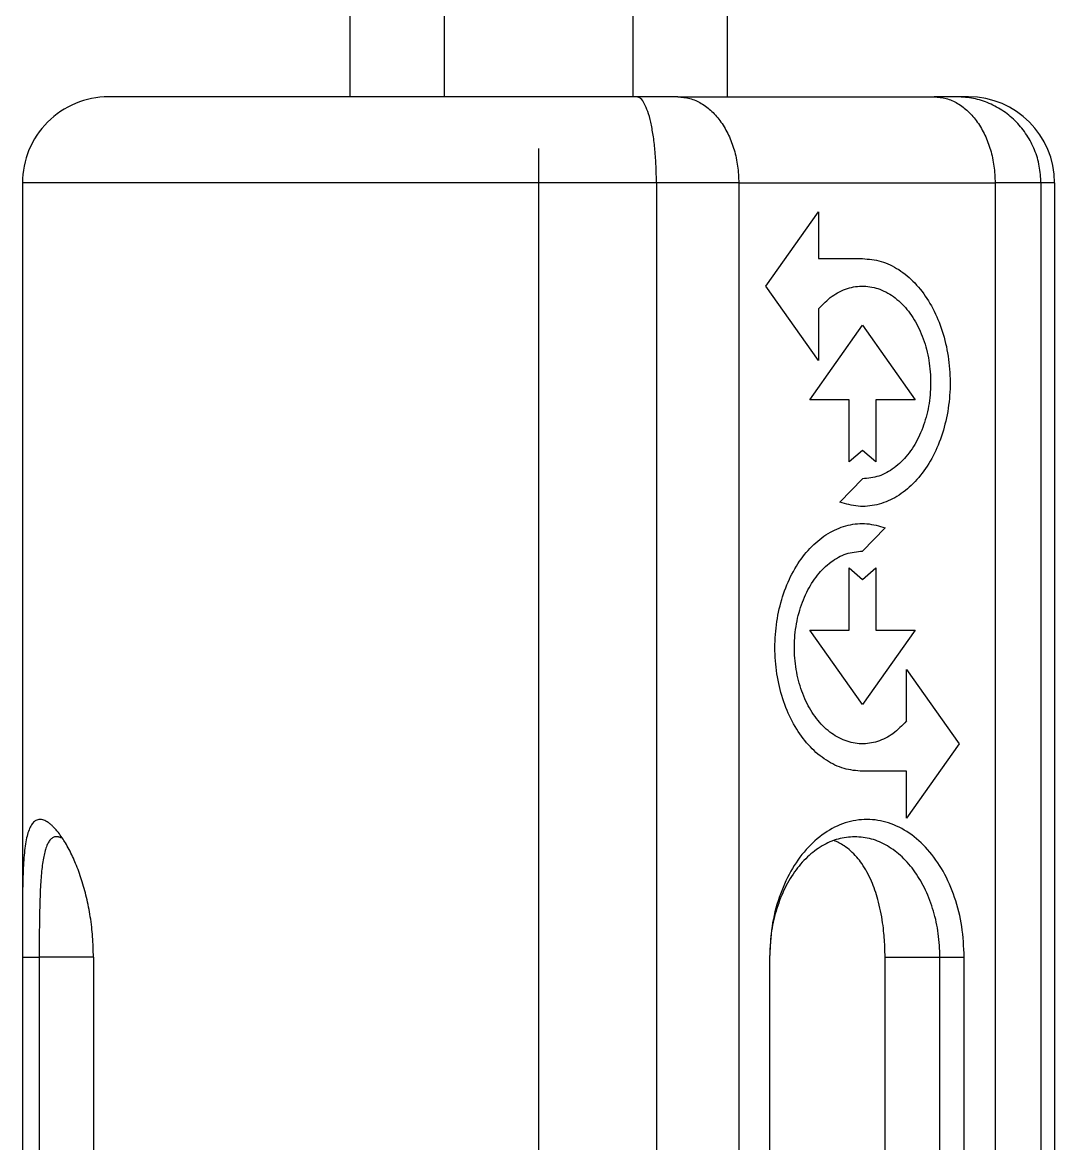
# Model space of a CAD drawing. Header units: millimetres. Extents: x -73584 to -37571, y -61249 to -50748.
# Drawn here: x -50564.3 to -50504.3, y -59390.5 to -59325.4 of the extents above; entities that cross this region are included whole.
import ezdxf

# ---------------------------------------------------------------- set-up
doc = ezdxf.new("R2010")
doc.units = ezdxf.units.MM
doc.header["$LTSCALE"] = 200
doc.linetypes.add('DOT_CENTER', pattern=[14, 12, -1, 0, -1])
doc.layers.add('1', color=7, linetype='Continuous')

# ---------------------------------------------------------------- blocks, each defined once
blk = doc.blocks.new('HEXAGON-NUT_DIN-934_M12_A2-70_STAINLESS-STEEL_2', base_point=(41.75000011021689, -173.8191311522743))
at = {"color": 7, "linetype": 'Continuous'}
for p, q in [((51.75000011021689, -151.8798205267459), (41.75000011021689, -151.8798205292967)), ((41.75000011161598, -157.3646481876844), (41.75000011021689, -151.8798205292967)), ((51.75000011021689, -151.8798205267459), (51.75000011161598, -157.3646481851336)), ((51.75000011161598, -157.3646481851336), (41.75000011161598, -157.3646481876844)), ((41.75000011441418, -168.3343034991733), (41.75000011161598, -157.3646481876844)), ((51.75000011161598, -157.3646481851336), (51.75000011441418, -168.3343034966223)), ((41.75000011447234, -168.5632046742904), (41.75000011441418, -168.3343034991733)), ((51.75000011441418, -168.3343034966223), (41.75000011441418, -168.3343034991733)), ((41.75000011508272, -170.9559928134333), (41.75000011447234, -168.5632046742904)), ((51.75000011441418, -168.3343034966223), (51.75000011581329, -173.8191311497236)), ((41.75000011508272, -170.9559928134333), (41.75000011581329, -173.8191311522743)), ((51.75000011581329, -173.8191311497236), (41.75000011581329, -173.8191311522743))]:
    blk.add_line(p, q, dxfattribs=at)
blk = doc.blocks.new('23-D0478-B_HANDLE_CLAMP_Absen-M2_9_2__22', base_point=(-66.74999989412744, -192.8494758679594))
at = {"color": 140, "linetype": 'Continuous'}
for p, q in [((-64.74999989463761, -132.8494758679594), (-64.74999988523604, -169.7059504681566)), ((-29.04999989385811, -133.8257725980859), (-29.04999945328168, -132.8502192206727)), ((-8.249999756089652, -132.8502192167958), (-8.249999894388573, -133.8257724970958)), ((36.75000011476384, -169.7059504422653), (36.75000010536229, -132.8494758420681)), ((-45.24999989413048, -134.8376269821857), (-46.24999972252937, -133.8717005395125)), ((-29.04999989385811, -133.8257725980859), (-29.04999989310109, -136.9749525384953)), ((-8.249999339439881, -136.9749525449803), (-8.249999894388573, -133.8257724970958)), ((-64.7499998840153, -174.4915267464425), (-64.74999988523604, -169.7059504681566)), ((-53.25553966595697, -169.7059505735931), (-64.74999988523604, -169.7059504681566)), ((36.75000011476384, -169.7059504422653), (-23.24446010451298, -169.7059505659377)), ((36.75000011598458, -174.4915267205512), (36.75000011476384, -169.7059504422653)), ((-50.00421675274568, -173.7048149153002), (-49.31397811053782, -173.7048149151241)), ((-27.1860216578914, -173.7048149094795), (-26.49578301568415, -173.7048149093035)), ((-49.84639275147578, -174.4915267426407), (-64.7499998840153, -174.4915267464425)), ((-64.74999988021462, -189.3911911725746), (-64.7499998840153, -174.4915267464425)), ((36.75000011598458, -174.4915267205512), (-26.65360701655261, -174.4915267367246)), ((36.75000011598458, -174.4915267205512), (36.75000011978528, -189.3911911466834)), ((-49.16798358100382, -175.1190284774238), (-47.7214347691771, -175.1190284770548)), ((-28.77856499853063, -175.1190284722227), (-27.33201618670454, -175.1190284718538)), ((26.42875120038923, -179.1272970269641), (30.75000011645488, -176.0717126135369)), ((30.75000011645488, -176.0717126135369), (35.07124903400972, -179.1272970248088)), ((6.428751201012738, -181.6856736504248), (10.7500001170784, -178.6300892369974)), ((10.7500001170784, -178.6300892369974), (10.75000011763346, -180.9078561900219)), ((24.15000011707826, -178.6300892336556), (28.47124903463322, -181.6856736449275)), ((24.1500001176334, -180.9078561866801), (24.15000011707826, -178.6300892336556)), ((29.42427410897556, -179.1272970262171), (26.42875120038923, -179.1272970269641)), ((32.35000011719955, -179.1272970254875), (32.35000011782297, -181.6856736439602)), ((35.07124903400972, -179.1272970248088), (32.35000011719955, -179.1272970254875)), ((18.19533416822059, -180.3679821938325), (19.55000011782298, -181.6856736475262)), ((10.75000011763346, -180.9078561900219), (14.36809102904337, -180.9078561891196)), ((14.36809102904337, -180.9078561891196), (13.69407142138979, -181.6856736486128)), ((21.20592881425615, -181.6856736467394), (20.53190920622349, -180.9078561875824)), ((20.53190920622349, -180.9078561875824), (24.1500001176334, -180.9078561866801)), ((-45.24999988229533, -181.2342521739551), (-46.24999988211497, -181.9413589553804)), ((2.550000118446405, -184.2440502698646), (2.550000117822989, -181.685673651392)), ((10.75000011856761, -184.7412580616966), (6.428751201012738, -181.6856736504248)), ((13.69407142138979, -181.6856736486128), (14.36809102942247, -182.4634911077697)), ((16.70466606742536, -183.0033651015197), (15.35000011782298, -181.6856736478259)), ((20.53190920660258, -182.4634911062325), (21.20592881425615, -181.6856736467394)), ((28.47124903463322, -181.6856736449275), (24.15000011856764, -184.7412580583548)), ((-38.24999988178679, -182.9939592601643), (-38.24999988097306, -186.1839996404756)), ((-8.249999881786803, -182.9939592524642), (-8.249999880973064, -186.1839996327026)), ((10.75000011801256, -182.4634911086721), (10.75000011856761, -184.7412580616966)), ((14.36809102942247, -182.4634911077697), (10.75000011801256, -182.4634911086721)), ((24.1500001180125, -182.4634911053302), (20.53190920660258, -182.4634911062325)), ((24.15000011856764, -184.7412580583548), (24.1500001180125, -182.4634911053302)), ((4.150000119191084, -187.2996346818152), (-0.1712487983637701, -184.2440502705433)), ((-0.1712487983637701, -184.2440502705433), (2.550000118446405, -184.2440502698646)), ((8.47124903525674, -184.244050268388), (4.150000119191084, -187.2996346818152)), ((5.475726126670394, -184.2440502694204), (8.47124903525674, -184.244050268388)), ((-38.24999988097306, -186.1839996404756), (-38.2499998806038, -187.5982132030536)), ((-8.249999880973064, -186.1839996327026), (-8.249999880603802, -187.5982131953642)), ((36.75000011978528, -189.3911911466834), (-64.74999988021462, -189.3911911725746)), ((-64.74999987953498, -192.0554471073549), (-64.74999988021462, -189.3911911725746)), ((36.7500001204649, -192.0554470814636), (36.75000011978528, -189.3911911466834)), ((-64.74999987953498, -192.0554471073549), (-64.74999987933244, -192.8494758679594)), ((36.7500001204649, -192.0554470814636), (-64.74999987953498, -192.0554471073549)), ((36.75000012066743, -192.8494758420681), (36.7500001204649, -192.0554470814636))]:
    blk.add_line(p, q, dxfattribs=at)
at = {"color": 7, "linetype": 'Continuous'}
for p, q in [((-46.24999989463507, -132.8494758632403), (-64.74999989463761, -132.8494758679594)), ((36.75000010536229, -132.8494758420681), (-6.445294445428433, -132.8494758530866)), ((-31.24999989384785, -133.9033167563623), (-31.24999989310945, -136.9749525450967)), ((-66.74999988535264, -169.248852161987), (-66.74999989412744, -134.8494758684695)), ((41.75000011021689, -151.8798205292967), (41.75000010663771, -137.8494758407927)), ((-44.76920231716585, -148.7871147672803), (-46.80308568684291, -148.7871147690318)), ((-29.69691408969177, -148.7871147611927), (-31.73079746397571, -148.7871147639544)), ((41.75000011161598, -157.3646481876844), (41.75000011021689, -151.8798205292967)), ((41.75000011441418, -168.3343034991733), (41.75000011161598, -157.3646481876844)), ((41.75000011447234, -168.5632046742904), (41.75000011441418, -168.3343034991733)), ((41.75000011508272, -170.9559928134333), (41.75000011447234, -168.5632046742904)), ((-66.74999988437605, -173.0773131846156), (-66.74999988535264, -169.248852161987)), ((41.75000011508272, -170.9559928134333), (41.75000011581329, -173.8191311522743)), ((-66.74999988437605, -173.0773131846156), (-66.74999988057534, -187.9769776107478)), ((41.75000011581329, -173.8191311522743), (41.75000011888341, -185.8556572395655)), ((-46.24999988211497, -181.9413589553804), (-46.24999988336504, -176.1253939156575)), ((-8.249999883557942, -176.2845046960906), (-29.04999988306117, -176.2845047012411)), ((-45.2499998829086, -178.830089117921), (-45.24999988327447, -176.678792553942)), ((-45.24999988229533, -181.2342521739551), (-45.2499998829086, -178.830089117921)), ((-38.24999988178679, -182.9939592601643), (-8.249999881786803, -182.9939592524642)), ((-38.24999988097306, -186.1839996404756), (-8.249999880973064, -186.1839996327026)), ((41.7500001192232, -187.1877852069556), (41.75000011888341, -185.8556572395655)), ((-38.2499998806038, -187.5982132030536), (-8.249999880603802, -187.5982131953642)), ((41.75000011939201, -187.8494758407927), (41.7500001192232, -187.1877852069556)), ((-66.74999988003165, -190.108382358572), (-66.74999988057534, -187.9769776107478)), ((-66.74999987984262, -190.8494758684695), (-66.74999988003165, -190.108382358572)), ((36.75000012066743, -192.8494758420681), (-64.74999987933244, -192.8494758679594))]:
    blk.add_line(p, q, dxfattribs=at)
for centre, radius, start, end in [((-64.74999989412744, -134.8494758679594), 2, 90.00000001461527, 180.0000000146136), ((36.75000010663771, -137.8494758420681), 5, 1.46149592e-08, 90.00000001461527), ((-38.24999988808051, -162.8494758732797), 16.00000003753446, 125.4301128504556, 217.1538175666511), ((-38.24999988693693, -162.8494758664277), 16.0000000002229, 322.846182630488, 54.56988716148742), ((-38.25000016930623, -162.8494755289285), 16.00000002136613, 217.1538191576902, 222.7233183535831), ((-38.24999988403854, -162.8494758626027), 16.00000000022293, 317.2766832322149, 322.8461826133026), ((-38.24999030148278, -162.8494860448579), 16.00000013603209, 222.7232667146244, 223.8381773815424), ((-38.25000947231599, -162.8494860446783), 16.0000001360297, 316.1618226468272, 317.2767333137228), ((36.75000011939201, -187.8494758420681), 5, 270.0000000146152, 1.46149592e-08), ((-64.7499998798426, -190.8494758679594), 2, 180.0000000146136, 270.0000000146154)]:
    blk.add_arc(centre, radius, start, end, dxfattribs=at)
for points in [[(-46.24999989463507, -132.8494758632403), (-45.99999989451869, -133.0994759402228), (-45.74999989440224, -133.3494759505306), (-45.49999989428573, -133.5994759497259), (-45.24999989416943, -133.8494759489214)], [(-46.24999972252937, -133.8717005395125), (-46.24999980858616, -133.4259832306425), (-46.24999989458088, -133.1062183711518), (-46.24999989460174, -132.9778471505334), (-46.24999989463507, -132.8494758632403)], [(-31.03421958443536, -133.6826851200624), (-30.79866875128895, -133.4452215596109), (-30.58788255344922, -133.2314754624312), (-30.41084475917572, -133.0507125239152), (-30.24849082803256, -132.8836044561285)], [(-29.04999945328168, -132.8502192206727), (-29.11925929115738, -132.850234059282), (-29.17849731386784, -132.8502711723519), (-29.22636141116371, -132.850318693768), (-29.26149947279564, -132.8503647574156), (-29.28255938851424, -132.8503974971801), (-29.36901017137108, -132.8505740342478), (-29.44299012678521, -132.8507913588316), (-29.50573643275646, -132.8510363574089), (-29.65073833105138, -132.8518993378599), (-29.7784279141212, -132.8531814580863), (-29.88978513096083, -132.8549653617678), (-29.9893602966213, -132.8574453978665), (-30.07564300965248, -132.8607846330285), (-30.1467747278664, -132.8651433552959), (-30.18817431798504, -132.8690735638466), (-30.21767042570243, -132.8733213505952), (-30.23695638866367, -132.877843925678), (-30.24849082803256, -132.8836044561285)], [(-8.249999756089652, -132.8502192167958), (-13.44999987718275, -132.8502192178959), (-18.64999989436511, -132.85021921919), (-23.84999983913301, -132.8502192203701), (-29.04999945328168, -132.8502192206727)], [(-6.445294445428434, -132.8494758530866), (-6.870580316026667, -132.8496060701929), (-7.341783770745432, -132.8498927564379), (-7.792065231114401, -132.8501273784345), (-8.249999756089652, -132.8502192167958)], [(-0.7931000428123554, -134.7565272658544), (-0.6380862586309651, -134.6061684326385), (-0.5241111651304067, -134.4783647416917), (-0.4237681942481962, -134.345131463379), (-0.3448208730415132, -134.2138032154213), (-0.289432157222782, -134.0871527062677), (-0.2582719934787434, -133.9679642474598), (-0.2501342697427935, -133.8597362657797), (-0.2659857255553035, -133.7449869947871), (-0.3079008817140467, -133.6379139254074), (-0.3678248660735903, -133.5478220508497), (-0.4588909276642408, -133.4548570822487), (-0.5620072428844836, -133.3781179598645), (-0.8542442685151861, -133.2327205563534), (-1.213103459843402, -133.1213013635004), (-1.662529578082244, -133.0311185411256), (-2.180176709463931, -132.9642413355451), (-2.764344131860495, -132.9165242164067), (-3.413087411832211, -132.884470217551), (-4.099455237464514, -132.8652993208478), (-4.855460836658573, -132.8547333557082), (-5.61320083500555, -132.8504868365265), (-6.445294445428433, -132.8494758530866)], [(-46.24999972252937, -133.8717005395125), (-46.20936616919376, -134.0905575731858), (-46.11249312657709, -134.2890234937462), (-46.03165722678472, -134.4075460309014), (-45.94225891213515, -134.518098764265), (-45.83959375497109, -134.6292164157751), (-45.70690006202976, -134.7565270165772)], [(-45.24999989413048, -134.8376269821857), (-45.24999989417987, -134.4656759952322), (-45.24999989420368, -134.2290864186308), (-45.24999989421178, -134.0976603429755), (-45.24999989420363, -133.9735681459484), (-45.24999989416943, -133.8494759489214)], [(-31.24614269542554, -133.8954135965875), (-31.24762427996178, -133.8970897582253), (-31.24904489548282, -133.8993579600561), (-31.2498373893354, -133.9016838080743), (-31.24999989384785, -133.9033167563623)], [(-31.24614269542554, -133.8954135965875), (-31.18634451046448, -133.8354513293865), (-31.12882590676316, -133.7777331849386), (-31.08010412253638, -133.7288041821131), (-31.03421958443536, -133.6826851200624)], [(-29.04999989385811, -133.8257725980859), (-29.15758534887586, -133.8257762623966), (-29.26403887813089, -133.8257884712948), (-29.32244681315463, -133.8258005839944), (-29.39562072723227, -133.8258233904938), (-29.47580095189641, -133.8258611197541), (-29.63138942297846, -133.8259934826994), (-29.76554833575656, -133.8262034201763), (-29.88367319321291, -133.8264999917522), (-30.14132026565875, -133.8277267534339), (-30.37431509317968, -133.8299803729091), (-30.58284557778244, -133.8336032201212), (-30.7144178119786, -133.8371412005295), (-30.83858411907204, -133.8418526442438), (-30.95233167171724, -133.8479541963656), (-31.05264764256868, -133.8556625019965), (-31.12267072252277, -133.8633270198196), (-31.18555148765222, -133.8735037906588), (-31.2064680259337, -133.8783421525791), (-31.22505168991878, -133.8840146705075), (-31.23626644511969, -133.8887555827345), (-31.24614269542554, -133.8954135965875)], [(-8.249999894388573, -133.8257724970958), (-13.44999989425237, -133.8257725944137), (-18.64999989411626, -133.8257726094532), (-23.84999989398731, -133.8257726090272), (-29.04999989385811, -133.8257725980859)], [(-1.249999894130465, -134.8376268893943), (-1.257448162681862, -134.7558070968079), (-1.282795267682981, -134.6700845828311), (-1.325398480721498, -134.5899063040111), (-1.380914169591811, -134.5190915353453), (-1.551484344166686, -134.3803087245738), (-1.769378060324253, -134.2690362339085), (-2.060516767009439, -134.168621682562), (-2.402839696968512, -134.0866905871255), (-2.805639509759013, -134.0186504707481), (-3.260978535931024, -133.9642885583187), (-3.760999521688225, -133.9222109647866), (-4.315778628048903, -133.8897085724771), (-4.88943493587708, -133.8666236235229), (-5.530814304058953, -133.8493486656069), (-6.116017740606345, -133.8389868329622), (-6.860383968584503, -133.8308965737638), (-7.378084346445121, -133.8277091758132), (-7.850219601319716, -133.8261713889885), (-8.249999894388573, -133.8257724970958)], [(-45.70690006202976, -134.7565270165772), (-45.46357104811828, -134.9592642564637), (-45.18137832991238, -135.1620601092258), (-44.82172763651482, -135.3870984860752), (-44.50029628953598, -135.5650925678404), (-44.10821930053282, -135.7592723147664), (-43.68150586570021, -135.94710027245), (-43.18363874534179, -136.140147912097), (-42.74439626190114, -136.2900517805041), (-41.72225195253726, -136.5742502037113), (-40.59961106798024, -136.7940487012212), (-40.02568154084171, -136.8721245422608), (-39.43792017684103, -136.9290881081334), (-38.81867644965781, -136.9644635574535), (-38.25000111566181, -136.974952559412)], [(-45.24999989413048, -134.8376269821857), (-45.24516673621061, -134.9060665825654), (-45.23099424766193, -134.9754673053565), (-45.20797290627107, -135.0456247208632), (-45.1765931898248, -135.1163343993894), (-45.13734557610982, -135.1873919112392), (-45.13532607455355, -135.1907195257445), (-45.13328932950076, -135.1940493252552)], [(-8.249999339439881, -136.9749525449803), (-7.660670265420441, -136.9636873818488), (-7.062098184921943, -136.9290895443061), (-6.511010524029003, -136.8763554757867), (-5.900428522969704, -136.7940548820571), (-4.777948677910537, -136.5742978329812), (-3.755654754218543, -136.2900682188684), (-2.812589373400265, -135.9446501234312), (-1.999737968434562, -135.5651106353178), (-1.610346903482611, -135.3469187407129), (-1.318639058595284, -135.1620719565304), (-1.009373593459977, -134.9382249999914), (-0.7931000428123554, -134.7565272658544)], [(-1.366710944277943, -135.1940497676523), (-1.36467448319699, -135.1907204265999), (-1.362654953223102, -135.1873927680908), (-1.323499149659144, -135.1165194837144), (-1.292130731950916, -135.0458930413364), (-1.269074710115403, -134.975726653277), (-1.254856094169592, -134.9062335318563), (-1.249999894130465, -134.8376268893943)], [(-8.249999339439881, -136.9749525449803), (-15.74999976924569, -136.974952528436), (-23.25000019905149, -136.974952527738), (-30.75000065735665, -136.9749525435797), (-38.25000111566181, -136.974952559412)], [(-53.25553966595697, -169.7059505735931), (-53.56324195930881, -168.9901603219065), (-53.817787292688, -168.3143435680109), (-54.04122088222675, -167.6317582006271), (-54.25361452759108, -166.8651719271214), (-54.55672656048502, -165.3672828679388), (-54.7196649083061, -163.8495260407251), (-54.74876206520058, -163.0515810892398), (-54.74136464483185, -162.31573000557), (-54.69641829209241, -161.5208604776603), (-54.62071530610373, -160.7881445490209), (-54.36108952464213, -159.288923032861), (-53.96411886782001, -157.8200108072835), (-53.44225601677222, -156.4160342629827), (-52.79392585078278, -155.0646576742147), (-52.44742768194872, -154.4519078908707), (-52.03530720167338, -153.7944658926365), (-51.61750669187611, -153.1917522139855), (-51.17151107476025, -152.6064852699496), (-50.21345555094469, -151.5104832062491), (-49.15715976763926, -150.5004073767872), (-48.57699498204254, -150.0165441500202), (-48.01956982535729, -149.5922537092188), (-47.3963118024007, -149.1603076427794), (-46.80308568684291, -148.7871147690318)], [(-46.80308568684291, -148.7871147690318), (-46.98373897947022, -149.0296529637111), (-47.17307599922498, -149.2934624534378), (-47.3449779466915, -149.5419329066518), (-47.52535187334546, -149.8123041420128)], [(-28.97464792601936, -149.8123041636297), (-29.15502183627677, -149.5419329054997), (-29.32692378165887, -149.2934624488855), (-29.51626080059327, -149.0296529593391), (-29.69691408969177, -148.7871147611927)], [(-23.24446010451298, -169.7059505659377), (-22.95932627905538, -169.046004394757), (-22.68221247849193, -168.3143435600686), (-22.4587788892969, -167.6317581925559), (-22.24638524432821, -166.865171918957), (-22.07191325266937, -166.0922983614916), (-21.94395832045619, -165.3717141737395), (-21.84763874770549, -164.6417400588197), (-21.78033486515167, -163.8495260323231), (-21.7521252984438, -163.1143039344337), (-21.75863512940841, -162.3157299971568), (-21.80358148255812, -161.520860469211), (-21.87928446891583, -160.7881445406692), (-22.13891025109697, -159.2889230248466), (-22.53588090871379, -157.8200107992667), (-22.77847693964198, -157.118278846302), (-23.06046432007135, -156.4096310107983), (-23.3647134974454, -155.736517063181), (-23.70607392715669, -155.0646576667949), (-24.05257209632262, -154.4519078835952), (-24.46469257691409, -153.7944658856037), (-24.86767193159316, -153.2121723431029), (-25.32848870443332, -152.6064852633574), (-25.77898919894609, -152.0664643017677), (-26.29012084385119, -151.5067436315522), (-26.82419850481766, -150.9737457961511), (-27.34284001262892, -150.5004073712226), (-28.48202525981054, -149.591092652259), (-29.69691408969177, -148.7871147611927)], [(-53.25553966595697, -169.7059505735931), (-52.83805291714607, -170.502798573272), (-52.32288352779042, -171.2778373174082), (-51.77459403933895, -171.950903783062), (-51.13904471421868, -172.6012722208178)], [(-25.36095505477408, -172.6012722142421), (-24.72540573004434, -171.9509037762279), (-24.17711624187869, -171.2778373102301), (-23.90333340153281, -170.8876108631742), (-23.67351558495624, -170.5222784217828), (-23.4520406765998, -170.1275097887574), (-23.24446010451298, -169.7059505659377)], [(-51.13904471421868, -172.6012722208178), (-51.10478241116769, -172.579201403254), (-51.07061433607007, -172.5571279339107), (-51.03640229441974, -172.534962448365), (-51.00227171931503, -172.5127860899398)], [(-51.13904471421868, -172.6012722208178), (-50.90014124443988, -173.1018288013297), (-50.57799620873535, -173.6268639505248), (-50.22217863514241, -174.0893127654813), (-49.84639275147578, -174.4915267426407)], [(-26.65360701655261, -174.4915267367246), (-26.26768854146633, -174.0773925819248), (-25.9220035597342, -173.6268639442354), (-25.59985852347834, -173.1018287933593), (-25.36095505477408, -172.6012722142421)], [(-25.36095505477408, -172.6012722142421), (-25.39522041417919, -172.5791994250511), (-25.42938544086949, -172.5571279222433), (-25.46357717394004, -172.5349756051276), (-25.49772805219161, -172.5127860166761)], [(-49.16798358100382, -175.1190284774238), (-49.39730060248475, -174.8817965887422), (-49.57808210613887, -174.6141576083074), (-49.65569626158132, -174.4555068140038), (-49.71678481911471, -174.2909747791501), (-49.75997864978491, -174.1274799067059), (-49.79077245353092, -173.9314692460721)], [(-26.70922731478242, -173.9314692401765), (-26.78045041665767, -174.282140511231), (-26.92191766545327, -174.6141576090932), (-27.00895990465127, -174.7558254304043), (-27.109584477828, -174.8902236694461), (-27.22190191874598, -175.015154035008), (-27.33201618670454, -175.1190284718538)], [(-49.84639275147578, -174.4915267426407), (-49.73552113399953, -174.5990155727651), (-49.62328000464907, -174.7057963125692), (-49.39829690392818, -174.9138845514998), (-49.16798358100382, -175.1190284774238)], [(-27.33201618670454, -175.1190284718538), (-27.10170286388525, -174.9138845458127), (-26.87671976327011, -174.7057963067669), (-26.76447863397385, -174.5990155669053), (-26.65360701655261, -174.4915267367246)], [(-30.16120826694179, -176.0714821483632), (-29.62566048896415, -176.2303044478151), (-29.04999988306117, -176.2845047012411)], [(-29.98882604583046, -175.9644675461167), (-29.79877870491481, -176.0990489468835), (-29.57111458383452, -176.2003192451625), (-29.31727074411755, -176.2631905569634), (-29.04999988306117, -176.2845047012411)], [(-8.249999880603802, -187.5982131953642), (-6.469832597161973, -187.4563834654332), (-4.778929967821762, -187.0380085140083), (-3.262081993304592, -186.3640652210446), (-1.995348021440673, -185.4683498793548), (-1.04224970011928, -184.3957757579012), (-0.4505765843306016, -183.2001274345948), (-0.2500007277254981, -181.9413589436626), (-0.4505765849879566, -180.6825904528337), (-1.042249701401028, -179.4869421298328), (-1.995348023282543, -178.4143680088713), (-3.26208199561423, -177.5186526678354), (-4.778929970483348, -176.8447093756547), (-6.469832600042039, -176.4263344251026), (-8.249999883557942, -176.2845046960906)], [(-1.249999882295333, -181.234252162611), (-1.384503245353977, -180.2686043809562), (-1.782843155199504, -179.3400658122351), (-2.429712872938948, -178.484319938988), (-3.300252414882297, -177.7342521631338), (-4.36100843666531, -177.1186877501405), (-5.571215856906203, -176.6612817866458), (-6.884367694193597, -176.3796129356792), (-8.249999883557942, -176.2845046960906)], [(-45.2499998829086, -178.830089117921), (-45.21686910324195, -179.3038543540769), (-45.11495079194187, -179.7683566636329), (-44.93314232504077, -180.2344648201428), (-44.71561329571153, -180.6139371689667), (-44.42642349214035, -180.988767958219), (-44.07040863876507, -181.3415342387038), (-43.68657536046528, -181.6409461729245), (-43.20041033023056, -181.9417387001521), (-42.11665068194053, -182.4143181368151), (-40.93761642030022, -182.732974165119), (-40.28298181004183, -182.8484618556216), (-39.61991453865683, -182.9290935437963), (-39.2643989867575, -182.9586317461433), (-38.93836326879461, -182.9777625662291), (-38.61324141328171, -182.9894613041533), (-38.24999988178679, -182.9939592601643)], [(-8.249999881786803, -182.9939592524642), (-7.886814301802077, -182.9894626832287), (-7.561733097040653, -182.9777671207334), (-7.220519857183968, -182.9575646202384), (-6.880303332519762, -182.9291144988726), (-6.26392446259627, -182.8553137557403), (-5.566764223669042, -182.7338768787846), (-4.894975004786621, -182.5724760755163), (-4.361221431502492, -182.4066857561058), (-3.831754709861241, -182.2012785296731), (-3.301403314293342, -181.9427332835498), (-2.817248201732792, -181.6436138832204), (-2.434522797359424, -181.3458350836149), (-2.075937471523431, -180.9914345386195), (-1.784891688774014, -180.6146950625947), (-1.607946633504779, -180.3160645737623), (-1.467984475852553, -180.0086365984433)], [(-45.24999988229533, -181.2342521739551), (-45.11549651926915, -182.1998999555121), (-44.7171566094425, -183.1284385242434), (-44.07028689170829, -183.9841843975183), (-43.19974734975753, -184.7342521733975), (-42.1389913279563, -185.349816586411), (-40.92878390768902, -185.8072225499191), (-39.61563207037022, -186.0888914008907), (-38.24999988097306, -186.1839996404756)], [(-8.249999880973064, -186.1839996327026), (-6.884367691665702, -186.08889139241), (-5.571215854531863, -185.8072225407686), (-4.361008434534662, -185.3498165766539), (-3.300252413075602, -184.7342521631192), (-2.429712871523579, -183.9841843868226), (-1.782843154227434, -183.1284385132489), (-1.384503244859871, -182.1998999443291), (-1.249999882295333, -181.234252162611)], [(-46.24999988211497, -181.9413589553804), (-46.09628175285356, -183.0449564200598), (-45.64103614163697, -184.1061433557866), (-44.9017564642521, -185.0841386395616), (-43.90685413061333, -185.9413589548826), (-42.69456153428241, -186.6448611412099), (-41.31146733969965, -187.1676108138107), (-39.81072238276886, -187.489518072079), (-38.2499998806038, -187.5982132030536)]]:
    blk.add_spline(points, degree=3, dxfattribs=at)
at = {"color": 140, "linetype": 'Continuous'}
for points in [[(36.75000011476384, -169.7059504422653), (37.72545167857259, -169.6839928493792), (38.66341727656712, -169.6189640997953), (39.52785114805747, -169.5133630093887), (40.28553402061122, -169.3712479554694), (40.90734797896135, -169.1980801762802), (41.36939777714033, -169.0005145467087), (41.65392628394899, -168.7861433033487), (41.75000011447234, -168.5632046742904)], [(-66.74999988535264, -169.248852161987), (-66.6818510228578, -169.3671578776814), (-66.48205069286321, -169.4774013152584), (-66.16421307060578, -169.572069387988), (-65.74999988525164, -169.6447109073434), (-65.26763783743975, -169.6903751034712), (-64.74999988523604, -169.7059504681566)], [(41.75000011508272, -170.9559928134333), (41.65392628467843, -171.6457412289323), (41.36939777798429, -172.3089830638613), (40.9073479799108, -172.9202301164008), (40.28553402165317, -173.455992813743), (39.52785114917535, -173.8956816805422), (38.66341727774139, -174.2224002263282), (37.72545167978161, -174.4235922632062), (36.75000011598458, -174.4915267205512)], [(-64.7499998840153, -174.4915267464425), (-65.26763783622734, -174.4433382237968), (-65.74999988406364, -174.3020580557209), (-66.16421306945657, -174.0773129178349), (-66.48205069176454, -173.7844199657157), (-66.681851021818, -173.4433384907888), (-66.74999988437605, -173.0773131846156)], [(2.550000117822989, -181.685673651392), (2.712274437606536, -180.6108691802769), (3.191780577878478, -179.5845124878061), (3.966906333859732, -178.652868156063), (5.002710248169716, -177.857930262112), (6.252503950162143, -177.2355324946922), (7.659950440403638, -176.8137288459051), (9.161608427940823, -176.6115339555396), (10.68978870057733, -176.6380604796905), (12.17560687508801, -176.8921142246745), (13.55208864145207, -177.3622419759618), (14.75718670505929, -178.0272535981107), (15.73658132571205, -178.8571717974379), (16.44612361444611, -179.8145881119891), (16.85383210863201, -180.8563452915236), (16.94132685114405, -181.9354854420607), (16.70466606742536, -183.0033651015197)], [(5.475726126670394, -184.2440502694204), (4.737575864087514, -183.4514019867725), (4.287358526386072, -182.5573234781635), (4.150939707942577, -181.6131735121949), (4.336152451153765, -180.6731882329249), (4.832360772759118, -179.7913646359112), (5.611057209587567, -179.0183574333863), (6.627513004074304, -178.3985727817152), (7.823336466191372, -177.9676118447493), (9.129836089442243, -177.7502329759717), (10.47196031938216, -177.7589209535928), (11.77261193238021, -177.9931791358251), (12.95707694460692, -178.4395484027618), (13.95731314691705, -179.0723895951823), (14.71586510921976, -179.8553478733169), (15.18915561787374, -180.7434482349549), (15.35000011782298, -181.6856736478259)], [(29.42427410897556, -179.1272970262171), (30.16242437155843, -179.9199453086153), (30.61264170925988, -180.8140238171886), (30.74906052770336, -181.7581737831571), (30.56384778449217, -182.6981590624272), (30.06763946288682, -183.5799826594409), (29.28894302605837, -184.3529898619658), (28.27248723157163, -184.972774513637), (27.07666376945456, -185.4037354506029), (25.77016414620368, -185.6211143193805), (24.42803991626376, -185.6124263417594), (23.12738830326572, -185.378168159527), (21.942923291039, -184.9317988925902), (20.94268708872888, -184.2989577001698), (20.18413512642618, -183.5159994220352), (19.71084461777219, -182.6278990603973), (19.55000011782298, -181.6856736475262)], [(32.35000011782297, -181.6856736439602), (32.18772579803939, -182.7604781150752), (31.70821965776746, -183.786834807546), (30.93309390178621, -184.7184791392891), (29.89728998747623, -185.5134170332401), (28.64749628548381, -186.1358148006598), (27.24004979524231, -186.557618449447), (25.73839180770512, -186.7598133398125), (24.21021153506862, -186.7332868156616), (22.72439336055792, -186.4792330706776), (21.34791159419386, -186.0091053193904), (20.14281353058664, -185.3440936972414), (19.16341890993389, -184.5141754979142), (18.45387662119983, -183.556759183363), (18.04616812701393, -182.5150020038285), (17.95867338450188, -181.4358618532914), (18.19533416822059, -180.3679821938325)], [(41.75000011888341, -185.8556572395655), (41.65392628847913, -186.5454056550645), (41.36939778178497, -187.2086474899935), (40.90734798371149, -187.819894542533), (40.28553402545386, -188.3556572398752), (39.52785115297604, -188.7953461066743), (38.66341728154207, -189.1220646524604), (37.7254516835823, -189.3232566893385), (36.75000011978528, -189.3911911466834)], [(36.7500001204649, -192.0554470814636), (37.72545168425538, -191.9619160967887), (38.66341728219583, -191.6849183836081), (39.52785115359838, -191.2350979461123), (40.28553402603396, -190.6297419264151), (40.90734798424009, -189.8921131200751), (41.36939778225483, -189.0505587602941), (41.65392628888524, -188.1374188842529), (41.7500001192232, -187.1877852069556)], [(-64.74999988021462, -189.3911911725746), (-65.26763783242664, -189.3430026499289), (-65.74999988026293, -189.201722481853), (-66.16421306565587, -188.976977343967), (-66.48205068796386, -188.6840843918479), (-66.68185101801734, -188.343002916921), (-66.74999988057534, -187.9769776107478)], [(-66.74999988003165, -190.108382358572), (-66.68185101743846, -190.6123196633667), (-66.4820506873522, -191.0819147331501), (-66.16421306501607, -191.4851646789987), (-65.74999987960153, -191.7945898940178), (-65.26763783175166, -191.9891019835822), (-64.74999987953498, -192.0554471073549)]]:
    blk.add_spline(points, degree=3, dxfattribs=at)
at = {"layer": '1', "color": 1, "linetype": 'DOT_CENTER'}
blk.add_line((38.75000012066743, -162.8494758420681), (-66.74999987933246, -162.8494758420681), dxfattribs=at)
blk = doc.blocks.new('23-A0282-B_CLAMP-HANDLE-WITH-DISK_CLAMP_Absen-X5__23', base_point=(-66.74999989412744, -192.8494758679594))
for name, p in [('23-D0478-B_HANDLE_CLAMP_Absen-M2_9_2__22', (-66.74999989412743, -192.8494758679594)), ('HEXAGON-NUT_DIN-934_M12_A2-70_STAINLESS-STEEL_2', (41.75000011021687, -173.8191311522743))]:
    blk.add_blockref(name, p)
blk = doc.blocks.new('23-A0281-B_CLAMP_TILE-TUBE-Ø50_Absen-X5__24', base_point=(-208.9999998869838, -208.8494758758417))
blk.add_blockref('23-A0282-B_CLAMP-HANDLE-WITH-DISK_CLAMP_Absen-X5__23', (-66.74999989412743, -192.8494758679594))

msp = doc.modelspace()

# ---------------------------------------------------------------- block references
at = {"rotation": 90}
msp.add_blockref('23-A0281-B_CLAMP_TILE-TUBE-Ø50_Absen-X5__24', (-50488.29188937423, -59580.43168078904), dxfattribs=at)

doc.saveas('drawing.dxf')
